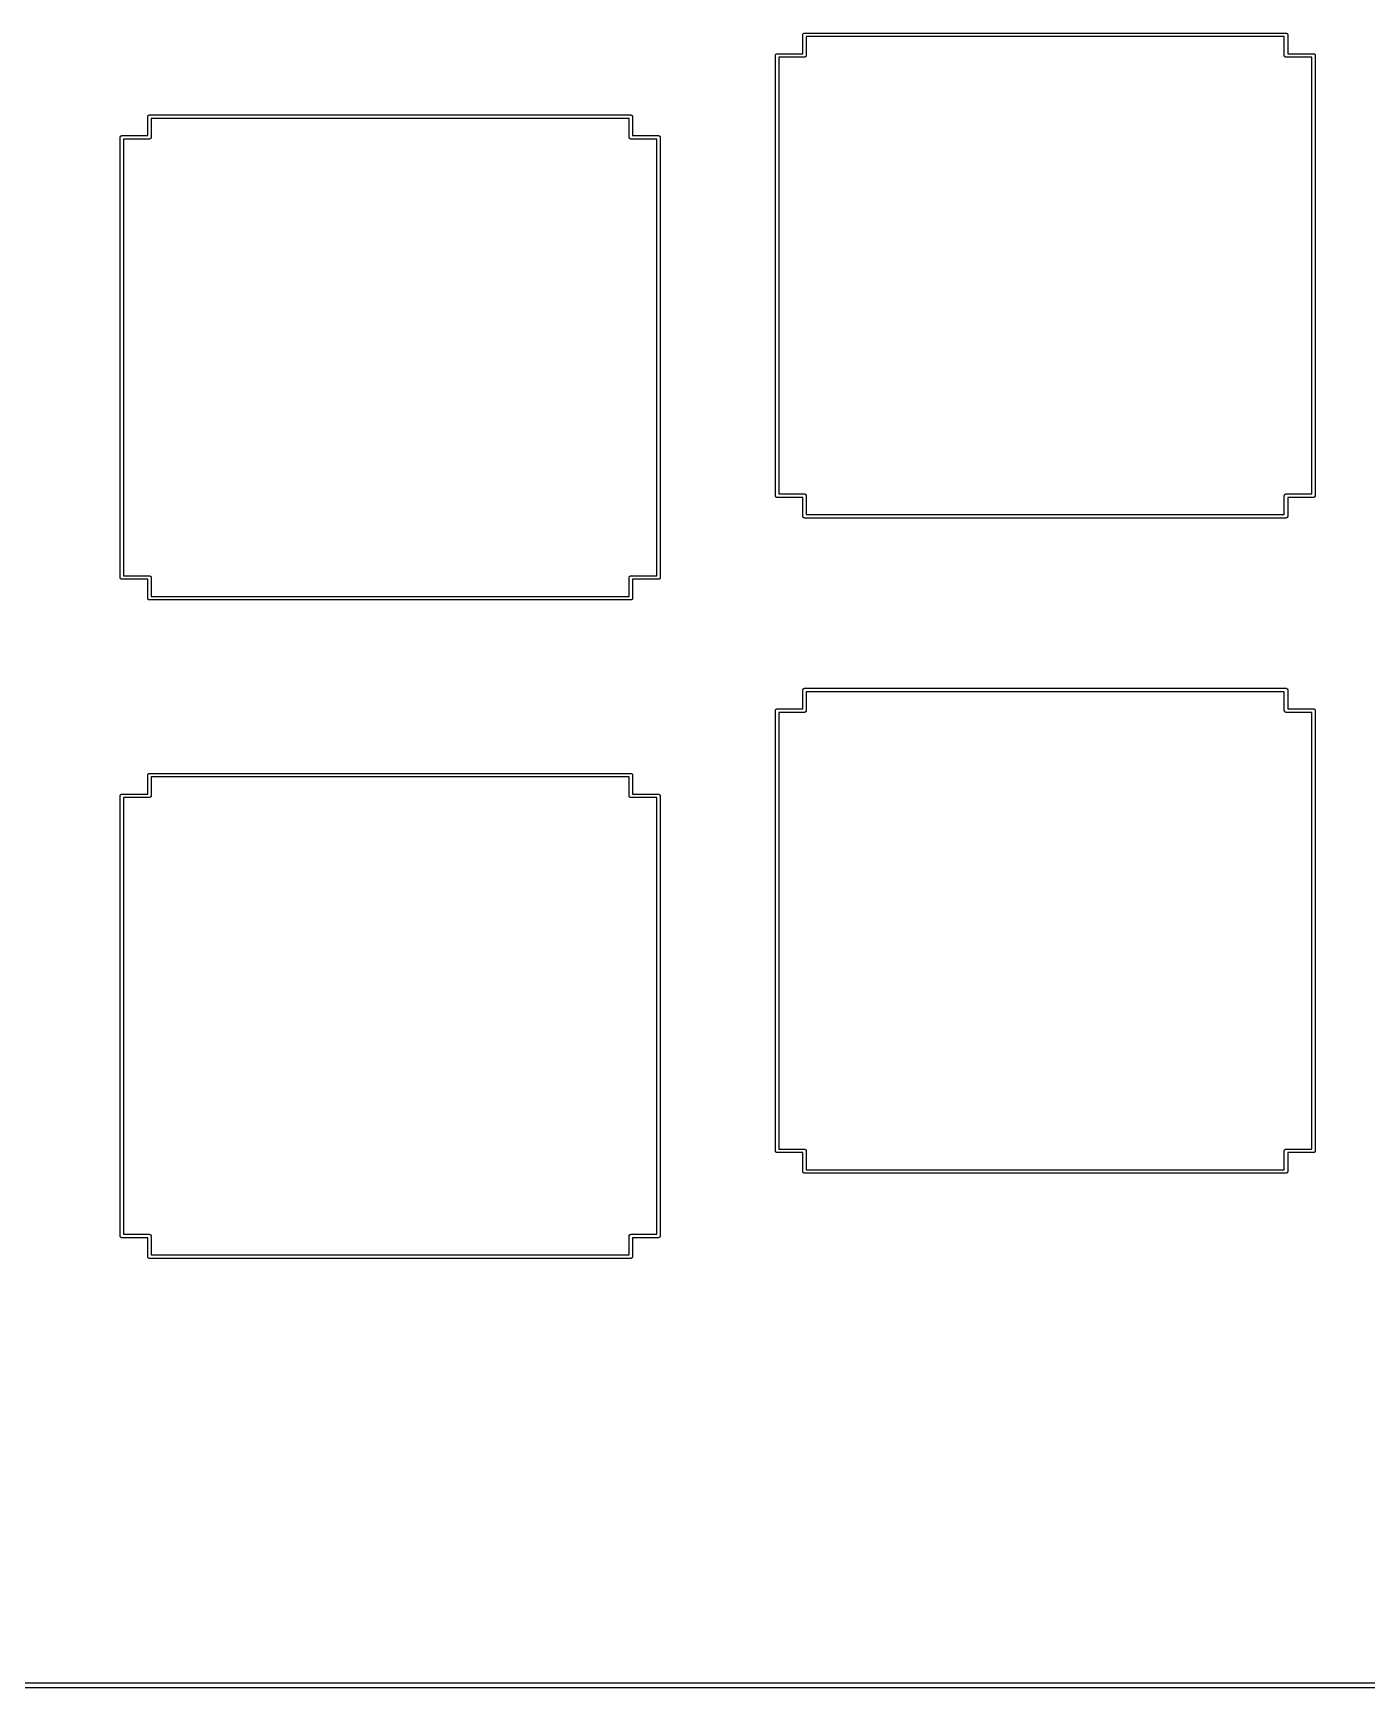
# Model space of a CAD drawing. Extents: x 69 to 219, y -146 to -41.
# Drawn here: x 112.15 to 150.94, y -135.97 to -87.85 of the extents above; entities that cross this region are included whole.
import ezdxf

# ---------------------------------------------------------------- set-up
doc = ezdxf.new("R2010")
doc.units = 0
doc.header["$MEASUREMENT"] = 0
doc.layers.add('BLACK', color=7, linetype='CONTINUOUS')

msp = doc.modelspace()

# ---------------------------------------------------------------- linework, layer by layer
at = {"layer": 'Black'}
for p, q in [((134.537, -87.9004), (134.538, -87.8961)), ((134.537, -88.4498), (134.537, -87.9004)), ((134.538, -87.8917), (134.539, -87.8876)), ((134.538, -87.8961), (134.538, -87.8917)), ((134.539, -87.8876), (134.54, -87.8833)), ((134.54, -87.8833), (134.542, -87.8795)), ((134.542, -87.8795), (134.544, -87.8754)), ((134.544, -87.8754), (134.546, -87.872)), ((134.546, -87.872), (134.549, -87.8682)), ((134.549, -87.8682), (134.552, -87.8654)), ((134.552, -87.8654), (134.555, -87.8621)), ((134.555, -87.8621), (134.559, -87.8599)), ((134.559, -87.8599), (134.562, -87.8571)), ((134.562, -87.8571), (134.566, -87.8556)), ((134.566, -87.8556), (134.57, -87.8534)), ((134.57, -87.8534), (134.574, -87.8526)), ((134.574, -87.8526), (134.578, -87.8511)), ((134.578, -87.8511), (134.583, -87.8511)), ((134.583, -87.8511), (134.587, -87.8504)), ((134.587, -87.8504), (148.586, -87.8504)), ((134.637, -87.9504), (134.637, -88.4998)), ((148.536, -87.9504), (134.637, -87.9504)), ((148.536, -88.4998), (148.536, -87.9504)), ((148.586, -87.8504), (148.591, -87.8511)), ((148.591, -87.8511), (148.595, -87.8511)), ((148.595, -87.8511), (148.599, -87.8526)), ((148.599, -87.8526), (148.603, -87.8534)), ((148.603, -87.8534), (148.607, -87.8556)), ((148.607, -87.8556), (148.611, -87.8571)), ((148.611, -87.8571), (148.615, -87.8599)), ((148.615, -87.8599), (148.618, -87.8621)), ((148.618, -87.8621), (148.621, -87.8654)), ((148.621, -87.8654), (148.625, -87.8682)), ((148.625, -87.8682), (148.627, -87.872)), ((148.627, -87.872), (148.63, -87.8754)), ((148.63, -87.8754), (148.631, -87.8795)), ((148.631, -87.8795), (148.633, -87.8833)), ((148.633, -87.8833), (148.634, -87.8876)), ((148.634, -87.8876), (148.636, -87.8917)), ((148.636, -87.8917), (148.636, -87.8961)), ((148.636, -87.8961), (148.636, -87.9004)), ((148.636, -87.9004), (148.636, -88.4498)), ((133.738, -88.4911), (133.74, -88.487)), ((133.738, -88.4955), (133.738, -88.4911)), ((133.738, -88.4998), (133.738, -88.4955)), ((133.738, -101.3), (133.738, -88.4998)), ((133.74, -88.487), (133.741, -88.4827)), ((133.741, -88.4827), (133.743, -88.4789)), ((133.743, -88.4789), (133.744, -88.4748)), ((133.744, -88.4748), (133.747, -88.4714)), ((133.747, -88.4714), (133.749, -88.4676)), ((133.749, -88.4676), (133.753, -88.4648)), ((133.753, -88.4648), (133.755, -88.4615)), ((133.755, -88.4615), (133.759, -88.4593)), ((133.759, -88.4593), (133.763, -88.4565)), ((133.763, -88.4565), (133.767, -88.455)), ((133.767, -88.455), (133.77, -88.4528)), ((133.77, -88.4528), (133.775, -88.452)), ((133.775, -88.452), (133.779, -88.4505)), ((133.779, -88.4505), (133.783, -88.4505)), ((133.783, -88.4505), (133.788, -88.4498)), ((133.788, -88.4498), (134.537, -88.4498)), ((134.627, -88.5281), (134.625, -88.5319)), ((134.63, -88.5248), (134.627, -88.5281)), ((134.632, -88.5207), (134.63, -88.5248)), ((134.634, -88.5169), (134.632, -88.5207)), ((134.635, -88.5126), (134.634, -88.5169)), ((134.636, -88.5085), (134.635, -88.5126)), ((134.637, -88.4998), (134.636, -88.5041)), ((134.636, -88.5041), (134.636, -88.5085)), ((148.537, -88.5041), (148.536, -88.4998)), ((148.537, -88.5085), (148.537, -88.5041)), ((148.539, -88.5126), (148.537, -88.5085)), ((148.539, -88.5169), (148.539, -88.5126)), ((148.541, -88.5207), (148.539, -88.5169)), ((148.543, -88.5248), (148.541, -88.5207)), ((148.546, -88.5281), (148.543, -88.5248)), ((148.548, -88.5319), (148.546, -88.5281)), ((148.636, -88.4498), (149.387, -88.4498)), ((149.387, -88.4498), (149.391, -88.4505)), ((149.391, -88.4505), (149.396, -88.4505)), ((149.396, -88.4505), (149.4, -88.452)), ((149.4, -88.452), (149.404, -88.4528)), ((149.404, -88.4528), (149.408, -88.455)), ((149.408, -88.455), (149.412, -88.4565)), ((149.412, -88.4565), (149.415, -88.4593)), ((149.415, -88.4593), (149.419, -88.4615)), ((149.419, -88.4615), (149.422, -88.4648)), ((149.422, -88.4648), (149.425, -88.4676)), ((149.425, -88.4676), (149.428, -88.4714)), ((149.428, -88.4714), (149.43, -88.4748)), ((149.43, -88.4748), (149.432, -88.4789)), ((149.432, -88.4789), (149.434, -88.4827)), ((149.434, -88.4827), (149.435, -88.487)), ((149.435, -88.487), (149.436, -88.4911)), ((149.436, -88.4911), (149.436, -88.4955)), ((149.436, -88.4955), (149.437, -88.4998)), ((149.437, -88.4998), (149.437, -101.3)), ((134.587, -88.5498), (133.838, -88.5498)), ((133.838, -88.5498), (133.838, -101.25)), ((134.591, -88.549), (134.587, -88.5498)), ((134.596, -88.549), (134.591, -88.549)), ((134.6, -88.5475), (134.596, -88.549)), ((134.604, -88.5468), (134.6, -88.5475)), ((134.608, -88.5446), (134.604, -88.5468)), ((134.612, -88.5431), (134.608, -88.5446)), ((134.615, -88.5403), (134.612, -88.5431)), ((134.619, -88.5381), (134.615, -88.5403)), ((134.622, -88.5347), (134.619, -88.5381)), ((134.625, -88.5319), (134.622, -88.5347)), ((148.551, -88.5347), (148.548, -88.5319)), ((148.554, -88.5381), (148.551, -88.5347)), ((148.558, -88.5403), (148.554, -88.5381)), ((148.561, -88.5431), (148.558, -88.5403)), ((148.565, -88.5446), (148.561, -88.5431)), ((148.569, -88.5468), (148.565, -88.5446)), ((148.573, -88.5475), (148.569, -88.5468)), ((148.578, -88.549), (148.573, -88.5475)), ((148.582, -88.549), (148.578, -88.549)), ((148.586, -88.5498), (148.582, -88.549)), ((149.337, -88.5498), (148.586, -88.5498)), ((149.337, -101.25), (149.337, -88.5498)), ((115.487, -90.2817), (115.488, -90.2774)), ((115.487, -90.831), (115.487, -90.2817)), ((115.488, -90.273), (115.489, -90.2689)), ((115.488, -90.2774), (115.488, -90.273)), ((115.489, -90.2689), (115.49, -90.2646)), ((115.49, -90.2646), (115.492, -90.2608)), ((115.492, -90.2608), (115.494, -90.2567)), ((115.494, -90.2567), (115.496, -90.2533)), ((115.496, -90.2533), (115.499, -90.2495)), ((115.499, -90.2495), (115.502, -90.2467)), ((115.502, -90.2467), (115.505, -90.2434)), ((115.505, -90.2434), (115.509, -90.2412)), ((115.509, -90.2412), (115.512, -90.2384)), ((115.512, -90.2384), (115.516, -90.2369)), ((115.516, -90.2369), (115.52, -90.2347)), ((115.52, -90.2347), (115.524, -90.2339)), ((115.524, -90.2339), (115.528, -90.2324)), ((115.528, -90.2324), (115.533, -90.2324)), ((115.533, -90.2324), (115.537, -90.2317)), ((115.537, -90.2317), (129.536, -90.2317)), ((115.587, -90.3317), (115.587, -90.881)), ((129.486, -90.3317), (115.587, -90.3317)), ((129.486, -90.881), (129.486, -90.3317)), ((129.536, -90.2317), (129.541, -90.2324)), ((129.541, -90.2324), (129.545, -90.2324)), ((129.545, -90.2324), (129.549, -90.2339)), ((129.549, -90.2339), (129.553, -90.2347)), ((129.553, -90.2347), (129.557, -90.2369)), ((129.557, -90.2369), (129.561, -90.2384)), ((129.561, -90.2384), (129.565, -90.2412)), ((129.565, -90.2412), (129.568, -90.2434)), ((129.568, -90.2434), (129.571, -90.2467)), ((129.571, -90.2467), (129.575, -90.2495)), ((129.575, -90.2495), (129.577, -90.2533)), ((129.577, -90.2533), (129.58, -90.2567)), ((129.58, -90.2567), (129.581, -90.2608)), ((129.581, -90.2608), (129.583, -90.2646)), ((129.583, -90.2646), (129.584, -90.2689)), ((129.584, -90.2689), (129.586, -90.273)), ((129.586, -90.273), (129.586, -90.2774)), ((129.586, -90.2774), (129.586, -90.2817)), ((129.586, -90.2817), (129.586, -90.831)), ((114.688, -90.8723), (114.69, -90.8682)), ((114.688, -90.8767), (114.688, -90.8723)), ((114.688, -90.881), (114.688, -90.8767)), ((114.688, -103.682), (114.688, -90.881)), ((114.69, -90.8682), (114.691, -90.8639)), ((114.691, -90.8639), (114.693, -90.8601)), ((114.693, -90.8601), (114.694, -90.856)), ((114.694, -90.856), (114.697, -90.8526)), ((114.697, -90.8526), (114.699, -90.8488)), ((114.699, -90.8488), (114.703, -90.846)), ((114.703, -90.846), (114.705, -90.8427)), ((114.705, -90.8427), (114.709, -90.8405)), ((114.709, -90.8405), (114.713, -90.8377)), ((114.713, -90.8377), (114.717, -90.8362)), ((114.717, -90.8362), (114.72, -90.834)), ((114.72, -90.834), (114.725, -90.8332)), ((114.725, -90.8332), (114.729, -90.8317)), ((114.729, -90.8317), (114.733, -90.8317)), ((114.733, -90.8317), (114.738, -90.831)), ((114.738, -90.831), (115.487, -90.831)), ((115.537, -90.931), (114.788, -90.931)), ((114.788, -90.931), (114.788, -103.632)), ((115.541, -90.9302), (115.537, -90.931)), ((115.546, -90.9302), (115.541, -90.9302)), ((115.55, -90.9287), (115.546, -90.9302)), ((115.554, -90.928), (115.55, -90.9287)), ((115.558, -90.9258), (115.554, -90.928)), ((115.562, -90.9243), (115.558, -90.9258)), ((115.565, -90.9215), (115.562, -90.9243)), ((115.569, -90.9193), (115.565, -90.9215)), ((115.572, -90.9159), (115.569, -90.9193)), ((115.575, -90.9131), (115.572, -90.9159)), ((115.577, -90.9093), (115.575, -90.9131)), ((115.58, -90.906), (115.577, -90.9093)), ((115.582, -90.9019), (115.58, -90.906)), ((115.584, -90.8981), (115.582, -90.9019)), ((115.585, -90.8938), (115.584, -90.8981)), ((115.586, -90.8897), (115.585, -90.8938)), ((115.587, -90.881), (115.586, -90.8853)), ((115.586, -90.8853), (115.586, -90.8897)), ((129.487, -90.8853), (129.486, -90.881)), ((129.487, -90.8897), (129.487, -90.8853)), ((129.489, -90.8938), (129.487, -90.8897)), ((129.489, -90.8981), (129.489, -90.8938)), ((129.491, -90.9019), (129.489, -90.8981)), ((129.493, -90.906), (129.491, -90.9019)), ((129.496, -90.9093), (129.493, -90.906)), ((129.498, -90.9131), (129.496, -90.9093)), ((129.501, -90.9159), (129.498, -90.9131)), ((129.504, -90.9193), (129.501, -90.9159)), ((129.508, -90.9215), (129.504, -90.9193)), ((129.511, -90.9243), (129.508, -90.9215)), ((129.515, -90.9258), (129.511, -90.9243)), ((129.519, -90.928), (129.515, -90.9258)), ((129.523, -90.9287), (129.519, -90.928)), ((129.528, -90.9302), (129.523, -90.9287)), ((129.532, -90.9302), (129.528, -90.9302)), ((129.536, -90.931), (129.532, -90.9302)), ((130.287, -90.931), (129.536, -90.931)), ((129.586, -90.831), (130.337, -90.831)), ((130.287, -103.632), (130.287, -90.931)), ((130.337, -90.831), (130.341, -90.8317)), ((130.341, -90.8317), (130.346, -90.8317)), ((130.346, -90.8317), (130.35, -90.8332)), ((130.35, -90.8332), (130.354, -90.834)), ((130.354, -90.834), (130.358, -90.8362)), ((130.358, -90.8362), (130.362, -90.8377)), ((130.362, -90.8377), (130.365, -90.8405)), ((130.365, -90.8405), (130.369, -90.8427)), ((130.369, -90.8427), (130.372, -90.846)), ((130.372, -90.846), (130.375, -90.8488)), ((130.375, -90.8488), (130.378, -90.8526)), ((130.378, -90.8526), (130.38, -90.856)), ((130.38, -90.856), (130.382, -90.8601)), ((130.382, -90.8601), (130.384, -90.8639)), ((130.384, -90.8639), (130.385, -90.8682)), ((130.385, -90.8682), (130.386, -90.8723)), ((130.386, -90.8723), (130.386, -90.8767)), ((130.386, -90.8767), (130.387, -90.881)), ((130.387, -90.881), (130.387, -103.682)), ((133.738, -101.305), (133.738, -101.3)), ((133.738, -101.309), (133.738, -101.305)), ((133.74, -101.313), (133.738, -101.309)), ((133.741, -101.317), (133.74, -101.313)), ((133.743, -101.321), (133.741, -101.317)), ((133.744, -101.325), (133.743, -101.321)), ((133.747, -101.329), (133.744, -101.325)), ((133.749, -101.332), (133.747, -101.329)), ((133.753, -101.335), (133.749, -101.332)), ((133.755, -101.339), (133.753, -101.335)), ((133.759, -101.341), (133.755, -101.339)), ((133.763, -101.344), (133.759, -101.341)), ((133.767, -101.345), (133.763, -101.344)), ((133.77, -101.347), (133.767, -101.345)), ((133.775, -101.348), (133.77, -101.347)), ((133.779, -101.35), (133.775, -101.348)), ((133.783, -101.35), (133.779, -101.35)), ((133.788, -101.35), (133.783, -101.35)), ((134.537, -101.35), (133.788, -101.35)), ((133.838, -101.25), (134.587, -101.25)), ((134.537, -101.9), (134.537, -101.35)), ((134.587, -101.25), (134.591, -101.251)), ((134.591, -101.251), (134.596, -101.251)), ((134.596, -101.251), (134.6, -101.253)), ((134.6, -101.253), (134.604, -101.253)), ((134.604, -101.253), (134.608, -101.255)), ((134.608, -101.255), (134.612, -101.257)), ((134.612, -101.257), (134.615, -101.26)), ((134.615, -101.26), (134.619, -101.262)), ((134.619, -101.262), (134.622, -101.265)), ((134.622, -101.265), (134.625, -101.268)), ((134.625, -101.268), (134.627, -101.272)), ((134.627, -101.272), (134.63, -101.275)), ((134.63, -101.275), (134.632, -101.279)), ((134.632, -101.279), (134.634, -101.283)), ((134.634, -101.283), (134.635, -101.287)), ((134.635, -101.287), (134.636, -101.292)), ((134.636, -101.292), (134.636, -101.296)), ((134.636, -101.296), (134.637, -101.3)), ((134.637, -101.3), (134.637, -101.85)), ((148.536, -101.3), (148.537, -101.296)), ((148.536, -101.85), (148.536, -101.3)), ((148.537, -101.292), (148.539, -101.287)), ((148.537, -101.296), (148.537, -101.292)), ((148.539, -101.283), (148.541, -101.279)), ((148.539, -101.287), (148.539, -101.283)), ((148.541, -101.279), (148.543, -101.275)), ((148.543, -101.275), (148.546, -101.272)), ((148.546, -101.272), (148.548, -101.268)), ((148.548, -101.268), (148.551, -101.265)), ((148.551, -101.265), (148.554, -101.262)), ((148.554, -101.262), (148.558, -101.26)), ((148.558, -101.26), (148.561, -101.257)), ((148.561, -101.257), (148.565, -101.255)), ((148.565, -101.255), (148.569, -101.253)), ((148.569, -101.253), (148.573, -101.253)), ((148.573, -101.253), (148.578, -101.251)), ((148.578, -101.251), (148.582, -101.251)), ((148.582, -101.251), (148.586, -101.25)), ((148.586, -101.25), (149.337, -101.25)), ((149.387, -101.35), (148.636, -101.35)), ((148.636, -101.35), (148.636, -101.9)), ((149.391, -101.35), (149.387, -101.35)), ((149.396, -101.35), (149.391, -101.35)), ((149.4, -101.348), (149.396, -101.35)), ((149.404, -101.347), (149.4, -101.348)), ((149.408, -101.345), (149.404, -101.347)), ((149.412, -101.344), (149.408, -101.345)), ((149.415, -101.341), (149.412, -101.344)), ((149.419, -101.339), (149.415, -101.341)), ((149.422, -101.335), (149.419, -101.339)), ((149.425, -101.332), (149.422, -101.335)), ((149.428, -101.329), (149.425, -101.332)), ((149.43, -101.325), (149.428, -101.329)), ((149.432, -101.321), (149.43, -101.325)), ((149.434, -101.317), (149.432, -101.321)), ((149.435, -101.313), (149.434, -101.317)), ((149.436, -101.309), (149.435, -101.313)), ((149.437, -101.3), (149.436, -101.305)), ((149.436, -101.305), (149.436, -101.309)), ((134.538, -101.904), (134.537, -101.9)), ((134.538, -101.909), (134.538, -101.904)), ((134.539, -101.913), (134.538, -101.909)), ((134.54, -101.917), (134.539, -101.913)), ((134.542, -101.921), (134.54, -101.917)), ((134.544, -101.925), (134.542, -101.921)), ((134.546, -101.928), (134.544, -101.925)), ((134.549, -101.932), (134.546, -101.928)), ((134.552, -101.935), (134.549, -101.932)), ((134.555, -101.938), (134.552, -101.935)), ((134.559, -101.941), (134.555, -101.938)), ((134.562, -101.943), (134.559, -101.941)), ((134.566, -101.945), (134.562, -101.943)), ((134.57, -101.947), (134.566, -101.945)), ((134.574, -101.948), (134.57, -101.947)), ((134.578, -101.949), (134.574, -101.948)), ((134.583, -101.949), (134.578, -101.949)), ((134.587, -101.95), (134.583, -101.949)), ((148.586, -101.95), (134.587, -101.95)), ((134.637, -101.85), (148.536, -101.85)), ((148.591, -101.949), (148.586, -101.95)), ((148.595, -101.949), (148.591, -101.949)), ((148.599, -101.948), (148.595, -101.949)), ((148.603, -101.947), (148.599, -101.948)), ((148.607, -101.945), (148.603, -101.947)), ((148.611, -101.943), (148.607, -101.945)), ((148.615, -101.941), (148.611, -101.943)), ((148.618, -101.938), (148.615, -101.941)), ((148.621, -101.935), (148.618, -101.938)), ((148.625, -101.932), (148.621, -101.935)), ((148.627, -101.928), (148.625, -101.932)), ((148.63, -101.925), (148.627, -101.928)), ((148.631, -101.921), (148.63, -101.925)), ((148.633, -101.917), (148.631, -101.921)), ((148.634, -101.913), (148.633, -101.917)), ((148.636, -101.909), (148.634, -101.913)), ((148.636, -101.9), (148.636, -101.904)), ((148.636, -101.904), (148.636, -101.909)), ((114.688, -103.686), (114.688, -103.682)), ((114.688, -103.69), (114.688, -103.686)), ((114.69, -103.694), (114.688, -103.69)), ((114.691, -103.699), (114.69, -103.694)), ((114.693, -103.702), (114.691, -103.699)), ((114.694, -103.707), (114.693, -103.702)), ((114.697, -103.71), (114.694, -103.707)), ((114.699, -103.714), (114.697, -103.71)), ((114.703, -103.717), (114.699, -103.714)), ((114.705, -103.72), (114.703, -103.717)), ((114.709, -103.722), (114.705, -103.72)), ((114.713, -103.725), (114.709, -103.722)), ((114.717, -103.726), (114.713, -103.725)), ((114.72, -103.729), (114.717, -103.726)), ((114.725, -103.729), (114.72, -103.729)), ((114.729, -103.731), (114.725, -103.729)), ((114.733, -103.731), (114.729, -103.731)), ((114.738, -103.732), (114.733, -103.731)), ((115.487, -103.732), (114.738, -103.732)), ((114.788, -103.632), (115.537, -103.632)), ((115.487, -104.281), (115.487, -103.732)), ((115.537, -103.632), (115.541, -103.632)), ((115.541, -103.632), (115.546, -103.632)), ((115.546, -103.632), (115.55, -103.634)), ((115.55, -103.634), (115.554, -103.635)), ((115.554, -103.635), (115.558, -103.637)), ((115.558, -103.637), (115.562, -103.638)), ((115.562, -103.638), (115.565, -103.641)), ((115.565, -103.641), (115.569, -103.643)), ((115.569, -103.643), (115.572, -103.647)), ((115.572, -103.647), (115.575, -103.649)), ((115.575, -103.649), (115.577, -103.653)), ((115.577, -103.653), (115.58, -103.657)), ((115.58, -103.657), (115.582, -103.661)), ((115.582, -103.661), (115.584, -103.664)), ((115.584, -103.664), (115.585, -103.669)), ((115.585, -103.669), (115.586, -103.673)), ((115.586, -103.673), (115.586, -103.677)), ((115.586, -103.677), (115.587, -103.682)), ((115.587, -103.682), (115.587, -104.231)), ((129.486, -103.682), (129.487, -103.677)), ((129.486, -104.231), (129.486, -103.682)), ((129.487, -103.673), (129.489, -103.669)), ((129.487, -103.677), (129.487, -103.673)), ((129.489, -103.664), (129.491, -103.661)), ((129.489, -103.669), (129.489, -103.664)), ((129.491, -103.661), (129.493, -103.657)), ((129.493, -103.657), (129.496, -103.653)), ((129.496, -103.653), (129.498, -103.649)), ((129.498, -103.649), (129.501, -103.647)), ((129.501, -103.647), (129.504, -103.643)), ((129.504, -103.643), (129.508, -103.641)), ((129.508, -103.641), (129.511, -103.638)), ((129.511, -103.638), (129.515, -103.637)), ((129.515, -103.637), (129.519, -103.635)), ((129.519, -103.635), (129.523, -103.634)), ((129.523, -103.634), (129.528, -103.632)), ((129.528, -103.632), (129.532, -103.632)), ((129.532, -103.632), (129.536, -103.632)), ((129.536, -103.632), (130.287, -103.632)), ((130.337, -103.732), (129.586, -103.732)), ((129.586, -103.732), (129.586, -104.281)), ((130.341, -103.731), (130.337, -103.732)), ((130.346, -103.731), (130.341, -103.731)), ((130.35, -103.729), (130.346, -103.731)), ((130.354, -103.729), (130.35, -103.729)), ((130.358, -103.726), (130.354, -103.729)), ((130.362, -103.725), (130.358, -103.726)), ((130.365, -103.722), (130.362, -103.725)), ((130.369, -103.72), (130.365, -103.722)), ((130.372, -103.717), (130.369, -103.72)), ((130.375, -103.714), (130.372, -103.717)), ((130.378, -103.71), (130.375, -103.714)), ((130.38, -103.707), (130.378, -103.71)), ((130.382, -103.702), (130.38, -103.707)), ((130.384, -103.699), (130.382, -103.702)), ((130.385, -103.694), (130.384, -103.699)), ((130.386, -103.69), (130.385, -103.694)), ((130.387, -103.682), (130.386, -103.686)), ((130.386, -103.686), (130.386, -103.69)), ((115.488, -104.285), (115.487, -104.281)), ((115.488, -104.29), (115.488, -104.285)), ((115.489, -104.294), (115.488, -104.29)), ((115.49, -104.298), (115.489, -104.294)), ((115.492, -104.302), (115.49, -104.298)), ((115.494, -104.306), (115.492, -104.302)), ((115.496, -104.31), (115.494, -104.306)), ((115.499, -104.313), (115.496, -104.31)), ((115.502, -104.316), (115.499, -104.313)), ((115.505, -104.319), (115.502, -104.316)), ((115.509, -104.322), (115.505, -104.319)), ((115.512, -104.324), (115.509, -104.322)), ((115.516, -104.326), (115.512, -104.324)), ((115.52, -104.328), (115.516, -104.326)), ((115.524, -104.329), (115.52, -104.328)), ((115.528, -104.33), (115.524, -104.329)), ((115.533, -104.33), (115.528, -104.33)), ((115.537, -104.331), (115.533, -104.33)), ((129.536, -104.331), (115.537, -104.331)), ((115.587, -104.231), (129.486, -104.231)), ((129.541, -104.33), (129.536, -104.331)), ((129.545, -104.33), (129.541, -104.33)), ((129.549, -104.329), (129.545, -104.33)), ((129.553, -104.328), (129.549, -104.329)), ((129.557, -104.326), (129.553, -104.328)), ((129.561, -104.324), (129.557, -104.326)), ((129.565, -104.322), (129.561, -104.324)), ((129.568, -104.319), (129.565, -104.322)), ((129.571, -104.316), (129.568, -104.319)), ((129.575, -104.313), (129.571, -104.316)), ((129.577, -104.31), (129.575, -104.313)), ((129.58, -104.306), (129.577, -104.31)), ((129.581, -104.302), (129.58, -104.306)), ((129.583, -104.298), (129.581, -104.302)), ((129.584, -104.294), (129.583, -104.298)), ((129.586, -104.29), (129.584, -104.294)), ((129.586, -104.281), (129.586, -104.285)), ((129.586, -104.285), (129.586, -104.29)), ((134.537, -106.95), (134.538, -106.946)), ((134.537, -107.5), (134.537, -106.95)), ((134.538, -106.942), (134.539, -106.938)), ((134.538, -106.946), (134.538, -106.942)), ((134.539, -106.938), (134.54, -106.933)), ((134.54, -106.933), (134.542, -106.93)), ((134.542, -106.93), (134.544, -106.925)), ((134.544, -106.925), (134.546, -106.922)), ((134.546, -106.922), (134.549, -106.918)), ((134.549, -106.918), (134.552, -106.916)), ((134.552, -106.916), (134.555, -106.912)), ((134.555, -106.912), (134.559, -106.91)), ((134.559, -106.91), (134.562, -106.907)), ((134.562, -106.907), (134.566, -106.906)), ((134.566, -106.906), (134.57, -106.903)), ((134.57, -106.903), (134.574, -106.903)), ((134.574, -106.903), (134.578, -106.901)), ((134.578, -106.901), (134.583, -106.901)), ((134.583, -106.901), (134.587, -106.9)), ((134.587, -106.9), (148.586, -106.9)), ((134.637, -107), (134.637, -107.55)), ((148.536, -107), (134.637, -107)), ((148.536, -107.55), (148.536, -107)), ((148.586, -106.9), (148.591, -106.901)), ((148.591, -106.901), (148.595, -106.901)), ((148.595, -106.901), (148.599, -106.903)), ((148.599, -106.903), (148.603, -106.903)), ((148.603, -106.903), (148.607, -106.906)), ((148.607, -106.906), (148.611, -106.907)), ((148.611, -106.907), (148.615, -106.91)), ((148.615, -106.91), (148.618, -106.912)), ((148.618, -106.912), (148.621, -106.916)), ((148.621, -106.916), (148.625, -106.918)), ((148.625, -106.918), (148.627, -106.922)), ((148.627, -106.922), (148.63, -106.925)), ((148.63, -106.925), (148.631, -106.93)), ((148.631, -106.93), (148.633, -106.933)), ((148.633, -106.933), (148.634, -106.938)), ((148.634, -106.938), (148.636, -106.942)), ((148.636, -106.942), (148.636, -106.946)), ((148.636, -106.946), (148.636, -106.95)), ((148.636, -106.95), (148.636, -107.5)), ((133.738, -107.541), (133.74, -107.537)), ((133.738, -107.546), (133.738, -107.541)), ((133.738, -107.55), (133.738, -107.546)), ((133.738, -120.35), (133.738, -107.55)), ((133.74, -107.537), (133.741, -107.533)), ((133.741, -107.533), (133.743, -107.529)), ((133.743, -107.529), (133.744, -107.525)), ((133.744, -107.525), (133.747, -107.522)), ((133.747, -107.522), (133.749, -107.518)), ((133.749, -107.518), (133.753, -107.515)), ((133.753, -107.515), (133.755, -107.512)), ((133.755, -107.512), (133.759, -107.509)), ((133.759, -107.509), (133.763, -107.507)), ((133.763, -107.507), (133.767, -107.505)), ((133.767, -107.505), (133.77, -107.503)), ((133.77, -107.503), (133.775, -107.502)), ((133.775, -107.502), (133.779, -107.501)), ((133.779, -107.501), (133.783, -107.501)), ((133.783, -107.501), (133.788, -107.5)), ((133.788, -107.5), (134.537, -107.5)), ((134.587, -107.6), (133.838, -107.6)), ((133.838, -107.6), (133.838, -120.3)), ((134.591, -107.599), (134.587, -107.6)), ((134.596, -107.599), (134.591, -107.599)), ((134.6, -107.598), (134.596, -107.599)), ((134.604, -107.597), (134.6, -107.598)), ((134.608, -107.595), (134.604, -107.597)), ((134.612, -107.593), (134.608, -107.595)), ((134.615, -107.59), (134.612, -107.593)), ((134.619, -107.588), (134.615, -107.59)), ((134.622, -107.585), (134.619, -107.588)), ((134.625, -107.582), (134.622, -107.585)), ((134.627, -107.578), (134.625, -107.582)), ((134.63, -107.575), (134.627, -107.578)), ((134.632, -107.571), (134.63, -107.575)), ((134.634, -107.567), (134.632, -107.571)), ((134.635, -107.563), (134.634, -107.567)), ((134.636, -107.559), (134.635, -107.563)), ((134.637, -107.55), (134.636, -107.554)), ((134.636, -107.554), (134.636, -107.559)), ((148.537, -107.554), (148.536, -107.55)), ((148.537, -107.559), (148.537, -107.554)), ((148.539, -107.563), (148.537, -107.559)), ((148.539, -107.567), (148.539, -107.563)), ((148.541, -107.571), (148.539, -107.567)), ((148.543, -107.575), (148.541, -107.571)), ((148.546, -107.578), (148.543, -107.575)), ((148.548, -107.582), (148.546, -107.578)), ((148.551, -107.585), (148.548, -107.582)), ((148.554, -107.588), (148.551, -107.585)), ((148.558, -107.59), (148.554, -107.588)), ((148.561, -107.593), (148.558, -107.59)), ((148.565, -107.595), (148.561, -107.593)), ((148.569, -107.597), (148.565, -107.595)), ((148.573, -107.598), (148.569, -107.597)), ((148.578, -107.599), (148.573, -107.598)), ((148.582, -107.599), (148.578, -107.599)), ((148.586, -107.6), (148.582, -107.599)), ((149.337, -107.6), (148.586, -107.6)), ((148.636, -107.5), (149.387, -107.5)), ((149.337, -120.3), (149.337, -107.6)), ((149.387, -107.5), (149.391, -107.501)), ((149.391, -107.501), (149.396, -107.501)), ((149.396, -107.501), (149.4, -107.502)), ((149.4, -107.502), (149.404, -107.503)), ((149.404, -107.503), (149.408, -107.505)), ((149.408, -107.505), (149.412, -107.507)), ((149.412, -107.507), (149.415, -107.509)), ((149.415, -107.509), (149.419, -107.512)), ((149.419, -107.512), (149.422, -107.515)), ((149.422, -107.515), (149.425, -107.518)), ((149.425, -107.518), (149.428, -107.522)), ((149.428, -107.522), (149.43, -107.525)), ((149.43, -107.525), (149.432, -107.529)), ((149.432, -107.529), (149.434, -107.533)), ((149.434, -107.533), (149.435, -107.537)), ((149.435, -107.537), (149.436, -107.541)), ((149.436, -107.541), (149.436, -107.546)), ((149.436, -107.546), (149.437, -107.55)), ((149.437, -107.55), (149.437, -120.35)), ((115.487, -109.427), (115.488, -109.422)), ((115.487, -109.978), (115.487, -109.427)), ((115.488, -109.418), (115.489, -109.414)), ((115.488, -109.422), (115.488, -109.418)), ((115.489, -109.414), (115.49, -109.41)), ((115.49, -109.41), (115.492, -109.406)), ((115.492, -109.406), (115.494, -109.402)), ((115.494, -109.402), (115.496, -109.398)), ((115.496, -109.398), (115.499, -109.395)), ((115.499, -109.395), (115.502, -109.392)), ((115.502, -109.392), (115.505, -109.388)), ((115.505, -109.388), (115.509, -109.386)), ((115.509, -109.386), (115.512, -109.383)), ((115.512, -109.383), (115.516, -109.382)), ((115.516, -109.382), (115.52, -109.38)), ((115.52, -109.38), (115.524, -109.379)), ((115.524, -109.379), (115.528, -109.378)), ((115.528, -109.378), (115.533, -109.378)), ((115.533, -109.378), (115.537, -109.377)), ((115.537, -109.377), (129.536, -109.377)), ((115.587, -109.477), (115.587, -110.028)), ((129.486, -109.477), (115.587, -109.477)), ((129.486, -110.028), (129.486, -109.477)), ((129.536, -109.377), (129.541, -109.378)), ((129.541, -109.378), (129.545, -109.378)), ((129.545, -109.378), (129.549, -109.379)), ((129.549, -109.379), (129.553, -109.38)), ((129.553, -109.38), (129.557, -109.382)), ((129.557, -109.382), (129.561, -109.383)), ((129.561, -109.383), (129.565, -109.386)), ((129.565, -109.386), (129.568, -109.388)), ((129.568, -109.388), (129.571, -109.392)), ((129.571, -109.392), (129.575, -109.395)), ((129.575, -109.395), (129.577, -109.398)), ((129.577, -109.398), (129.58, -109.402)), ((129.58, -109.402), (129.581, -109.406)), ((129.581, -109.406), (129.583, -109.41)), ((129.583, -109.41), (129.584, -109.414)), ((129.584, -109.414), (129.586, -109.418)), ((129.586, -109.418), (129.586, -109.422)), ((129.586, -109.422), (129.586, -109.427)), ((129.586, -109.427), (129.586, -109.978)), ((114.688, -110.019), (114.69, -110.015)), ((114.688, -110.023), (114.688, -110.019)), ((114.688, -110.028), (114.688, -110.023)), ((114.688, -122.827), (114.688, -110.028)), ((114.69, -110.015), (114.691, -110.01)), ((114.691, -110.01), (114.693, -110.007)), ((114.693, -110.007), (114.694, -110.003)), ((114.694, -110.003), (114.697, -109.999)), ((114.697, -109.999), (114.699, -109.995)), ((114.699, -109.995), (114.703, -109.993)), ((114.703, -109.993), (114.705, -109.989)), ((114.705, -109.989), (114.709, -109.987)), ((114.709, -109.987), (114.713, -109.984)), ((114.713, -109.984), (114.717, -109.983)), ((114.717, -109.983), (114.72, -109.981)), ((114.72, -109.981), (114.725, -109.98)), ((114.725, -109.98), (114.729, -109.978)), ((114.729, -109.978), (114.733, -109.978)), ((114.733, -109.978), (114.738, -109.978)), ((114.738, -109.978), (115.487, -109.978)), ((115.537, -110.078), (114.788, -110.078)), ((114.788, -110.078), (114.788, -122.777)), ((115.541, -110.077), (115.537, -110.078)), ((115.546, -110.077), (115.541, -110.077)), ((115.55, -110.075), (115.546, -110.077)), ((115.554, -110.075), (115.55, -110.075)), ((115.558, -110.072), (115.554, -110.075)), ((115.562, -110.071), (115.558, -110.072)), ((115.565, -110.068), (115.562, -110.071)), ((115.569, -110.066), (115.565, -110.068)), ((115.572, -110.063), (115.569, -110.066)), ((115.575, -110.06), (115.572, -110.063)), ((115.577, -110.056), (115.575, -110.06)), ((115.58, -110.053), (115.577, -110.056)), ((115.582, -110.048), (115.58, -110.053)), ((115.584, -110.045), (115.582, -110.048)), ((115.585, -110.04), (115.584, -110.045)), ((115.586, -110.036), (115.585, -110.04)), ((115.587, -110.028), (115.586, -110.032)), ((115.586, -110.032), (115.586, -110.036)), ((129.487, -110.032), (129.486, -110.028)), ((129.487, -110.036), (129.487, -110.032)), ((129.489, -110.04), (129.487, -110.036)), ((129.489, -110.045), (129.489, -110.04)), ((129.491, -110.048), (129.489, -110.045)), ((129.493, -110.053), (129.491, -110.048)), ((129.496, -110.056), (129.493, -110.053)), ((129.498, -110.06), (129.496, -110.056)), ((129.501, -110.063), (129.498, -110.06)), ((129.504, -110.066), (129.501, -110.063)), ((129.508, -110.068), (129.504, -110.066)), ((129.511, -110.071), (129.508, -110.068)), ((129.515, -110.072), (129.511, -110.071)), ((129.519, -110.075), (129.515, -110.072)), ((129.523, -110.075), (129.519, -110.075)), ((129.528, -110.077), (129.523, -110.075)), ((129.532, -110.077), (129.528, -110.077)), ((129.536, -110.078), (129.532, -110.077)), ((130.287, -110.078), (129.536, -110.078)), ((129.586, -109.978), (130.337, -109.978)), ((130.287, -122.777), (130.287, -110.078)), ((130.337, -109.978), (130.341, -109.978)), ((130.341, -109.978), (130.346, -109.978)), ((130.346, -109.978), (130.35, -109.98)), ((130.35, -109.98), (130.354, -109.981)), ((130.354, -109.981), (130.358, -109.983)), ((130.358, -109.983), (130.362, -109.984)), ((130.362, -109.984), (130.365, -109.987)), ((130.365, -109.987), (130.369, -109.989)), ((130.369, -109.989), (130.372, -109.993)), ((130.372, -109.993), (130.375, -109.995)), ((130.375, -109.995), (130.378, -109.999)), ((130.378, -109.999), (130.38, -110.003)), ((130.38, -110.003), (130.382, -110.007)), ((130.382, -110.007), (130.384, -110.01)), ((130.384, -110.01), (130.385, -110.015)), ((130.385, -110.015), (130.386, -110.019)), ((130.386, -110.019), (130.386, -110.023)), ((130.386, -110.023), (130.387, -110.028)), ((130.387, -110.028), (130.387, -122.827)), ((133.738, -120.355), (133.738, -120.35)), ((133.738, -120.359), (133.738, -120.355)), ((133.74, -120.363), (133.738, -120.359)), ((133.741, -120.368), (133.74, -120.363)), ((133.743, -120.371), (133.741, -120.368)), ((133.744, -120.375), (133.743, -120.371)), ((133.747, -120.379), (133.744, -120.375)), ((133.749, -120.383), (133.747, -120.379)), ((133.753, -120.385), (133.749, -120.383)), ((133.755, -120.389), (133.753, -120.385)), ((133.759, -120.391), (133.755, -120.389)), ((133.763, -120.394), (133.759, -120.391)), ((133.767, -120.395), (133.763, -120.394)), ((133.77, -120.397), (133.767, -120.395)), ((133.775, -120.398), (133.77, -120.397)), ((133.779, -120.4), (133.775, -120.398)), ((133.783, -120.4), (133.779, -120.4)), ((133.788, -120.4), (133.783, -120.4)), ((134.537, -120.4), (133.788, -120.4)), ((133.838, -120.3), (134.587, -120.3)), ((134.537, -120.95), (134.537, -120.4)), ((134.587, -120.3), (134.591, -120.301)), ((134.591, -120.301), (134.596, -120.301)), ((134.596, -120.301), (134.6, -120.303)), ((134.6, -120.303), (134.604, -120.303)), ((134.604, -120.303), (134.608, -120.306)), ((134.608, -120.306), (134.612, -120.307)), ((134.612, -120.307), (134.615, -120.31)), ((134.615, -120.31), (134.619, -120.312)), ((134.619, -120.312), (134.622, -120.316)), ((134.622, -120.316), (134.625, -120.318)), ((134.625, -120.318), (134.627, -120.322)), ((134.627, -120.322), (134.63, -120.325)), ((134.63, -120.325), (134.632, -120.33)), ((134.632, -120.33), (134.634, -120.333)), ((134.634, -120.333), (134.635, -120.338)), ((134.635, -120.338), (134.636, -120.342)), ((134.636, -120.342), (134.636, -120.346)), ((134.636, -120.346), (134.637, -120.35)), ((134.637, -120.35), (134.637, -120.9)), ((148.536, -120.35), (148.537, -120.346)), ((148.536, -120.9), (148.536, -120.35)), ((148.537, -120.342), (148.539, -120.338)), ((148.537, -120.346), (148.537, -120.342)), ((148.539, -120.333), (148.541, -120.33)), ((148.539, -120.338), (148.539, -120.333)), ((148.541, -120.33), (148.543, -120.325)), ((148.543, -120.325), (148.546, -120.322)), ((148.546, -120.322), (148.548, -120.318)), ((148.548, -120.318), (148.551, -120.316)), ((148.551, -120.316), (148.554, -120.312)), ((148.554, -120.312), (148.558, -120.31)), ((148.558, -120.31), (148.561, -120.307)), ((148.561, -120.307), (148.565, -120.306)), ((148.565, -120.306), (148.569, -120.303)), ((148.569, -120.303), (148.573, -120.303)), ((148.573, -120.303), (148.578, -120.301)), ((148.578, -120.301), (148.582, -120.301)), ((148.582, -120.301), (148.586, -120.3)), ((148.586, -120.3), (149.337, -120.3)), ((149.387, -120.4), (148.636, -120.4)), ((148.636, -120.4), (148.636, -120.95)), ((149.391, -120.4), (149.387, -120.4)), ((149.396, -120.4), (149.391, -120.4)), ((149.4, -120.398), (149.396, -120.4)), ((149.404, -120.397), (149.4, -120.398)), ((149.408, -120.395), (149.404, -120.397)), ((149.412, -120.394), (149.408, -120.395)), ((149.415, -120.391), (149.412, -120.394)), ((149.419, -120.389), (149.415, -120.391)), ((149.422, -120.385), (149.419, -120.389)), ((149.425, -120.383), (149.422, -120.385)), ((149.428, -120.379), (149.425, -120.383)), ((149.43, -120.375), (149.428, -120.379)), ((149.432, -120.371), (149.43, -120.375)), ((149.434, -120.368), (149.432, -120.371)), ((149.435, -120.363), (149.434, -120.368)), ((149.436, -120.359), (149.435, -120.363)), ((149.437, -120.35), (149.436, -120.355)), ((149.436, -120.355), (149.436, -120.359)), ((134.538, -120.954), (134.537, -120.95)), ((134.538, -120.959), (134.538, -120.954)), ((134.539, -120.963), (134.538, -120.959)), ((134.54, -120.967), (134.539, -120.963)), ((134.542, -120.971), (134.54, -120.967)), ((134.544, -120.975), (134.542, -120.971)), ((134.546, -120.978), (134.544, -120.975)), ((134.549, -120.982), (134.546, -120.978)), ((134.552, -120.985), (134.549, -120.982)), ((134.555, -120.988), (134.552, -120.985)), ((134.559, -120.99), (134.555, -120.988)), ((134.562, -120.993), (134.559, -120.99)), ((134.566, -120.995), (134.562, -120.993)), ((134.57, -120.997), (134.566, -120.995)), ((134.574, -120.998), (134.57, -120.997)), ((134.578, -120.999), (134.574, -120.998)), ((134.583, -120.999), (134.578, -120.999)), ((134.587, -121), (134.583, -120.999)), ((148.586, -121), (134.587, -121)), ((134.637, -120.9), (148.536, -120.9)), ((148.591, -120.999), (148.586, -121)), ((148.595, -120.999), (148.591, -120.999)), ((148.599, -120.998), (148.595, -120.999)), ((148.603, -120.997), (148.599, -120.998)), ((148.607, -120.995), (148.603, -120.997)), ((148.611, -120.993), (148.607, -120.995)), ((148.615, -120.99), (148.611, -120.993)), ((148.618, -120.988), (148.615, -120.99)), ((148.621, -120.985), (148.618, -120.988)), ((148.625, -120.982), (148.621, -120.985)), ((148.627, -120.978), (148.625, -120.982)), ((148.63, -120.975), (148.627, -120.978)), ((148.631, -120.971), (148.63, -120.975)), ((148.633, -120.967), (148.631, -120.971)), ((148.634, -120.963), (148.633, -120.967)), ((148.636, -120.959), (148.634, -120.963)), ((148.636, -120.95), (148.636, -120.954)), ((148.636, -120.954), (148.636, -120.959)), ((114.688, -122.831), (114.688, -122.827)), ((114.688, -122.835), (114.688, -122.831)), ((114.69, -122.84), (114.688, -122.835)), ((114.691, -122.844), (114.69, -122.84)), ((114.693, -122.848), (114.691, -122.844)), ((114.694, -122.852), (114.693, -122.848)), ((114.697, -122.855), (114.694, -122.852)), ((114.699, -122.859), (114.697, -122.855)), ((114.703, -122.862), (114.699, -122.859)), ((114.705, -122.865), (114.703, -122.862)), ((114.709, -122.867), (114.705, -122.865)), ((114.713, -122.87), (114.709, -122.867)), ((114.717, -122.872), (114.713, -122.87)), ((114.72, -122.874), (114.717, -122.872)), ((114.725, -122.875), (114.72, -122.874)), ((114.729, -122.876), (114.725, -122.875)), ((114.733, -122.876), (114.729, -122.876)), ((114.738, -122.877), (114.733, -122.876)), ((115.487, -122.877), (114.738, -122.877)), ((114.788, -122.777), (115.537, -122.777)), ((115.487, -123.426), (115.487, -122.877)), ((115.537, -122.777), (115.541, -122.778)), ((115.541, -122.778), (115.546, -122.778)), ((115.546, -122.778), (115.55, -122.779)), ((115.55, -122.779), (115.554, -122.78)), ((115.554, -122.78), (115.558, -122.782)), ((115.558, -122.782), (115.562, -122.783)), ((115.562, -122.783), (115.565, -122.786)), ((115.565, -122.786), (115.569, -122.788)), ((115.569, -122.788), (115.572, -122.792)), ((115.572, -122.792), (115.575, -122.795)), ((115.575, -122.795), (115.577, -122.798)), ((115.577, -122.798), (115.58, -122.802)), ((115.58, -122.802), (115.582, -122.806)), ((115.582, -122.806), (115.584, -122.81)), ((115.584, -122.81), (115.585, -122.814)), ((115.585, -122.814), (115.586, -122.818)), ((115.586, -122.818), (115.586, -122.822)), ((115.586, -122.822), (115.587, -122.827)), ((115.587, -122.827), (115.587, -123.376)), ((129.486, -122.827), (129.487, -122.822)), ((129.486, -123.376), (129.486, -122.827)), ((129.487, -122.818), (129.489, -122.814)), ((129.487, -122.822), (129.487, -122.818)), ((129.489, -122.81), (129.491, -122.806)), ((129.489, -122.814), (129.489, -122.81)), ((129.491, -122.806), (129.493, -122.802)), ((129.493, -122.802), (129.496, -122.798)), ((129.496, -122.798), (129.498, -122.795)), ((129.498, -122.795), (129.501, -122.792)), ((129.501, -122.792), (129.504, -122.788)), ((129.504, -122.788), (129.508, -122.786)), ((129.508, -122.786), (129.511, -122.783)), ((129.511, -122.783), (129.515, -122.782)), ((129.515, -122.782), (129.519, -122.78)), ((129.519, -122.78), (129.523, -122.779)), ((129.523, -122.779), (129.528, -122.778)), ((129.528, -122.778), (129.532, -122.778)), ((129.532, -122.778), (129.536, -122.777)), ((129.536, -122.777), (130.287, -122.777)), ((130.337, -122.877), (129.586, -122.877)), ((129.586, -122.877), (129.586, -123.426)), ((130.341, -122.876), (130.337, -122.877)), ((130.346, -122.876), (130.341, -122.876)), ((130.35, -122.875), (130.346, -122.876)), ((130.354, -122.874), (130.35, -122.875)), ((130.358, -122.872), (130.354, -122.874)), ((130.362, -122.87), (130.358, -122.872)), ((130.365, -122.867), (130.362, -122.87)), ((130.369, -122.865), (130.365, -122.867)), ((130.372, -122.862), (130.369, -122.865)), ((130.375, -122.859), (130.372, -122.862)), ((130.378, -122.855), (130.375, -122.859)), ((130.38, -122.852), (130.378, -122.855)), ((130.382, -122.848), (130.38, -122.852)), ((130.384, -122.844), (130.382, -122.848)), ((130.385, -122.84), (130.384, -122.844)), ((130.386, -122.835), (130.385, -122.84)), ((130.387, -122.827), (130.386, -122.831)), ((130.386, -122.831), (130.386, -122.835)), ((115.488, -123.431), (115.487, -123.426)), ((115.488, -123.435), (115.488, -123.431)), ((115.489, -123.439), (115.488, -123.435)), ((115.49, -123.443), (115.489, -123.439)), ((115.492, -123.447), (115.49, -123.443)), ((115.494, -123.451), (115.492, -123.447)), ((115.496, -123.455), (115.494, -123.451)), ((115.499, -123.458), (115.496, -123.455)), ((115.502, -123.461), (115.499, -123.458)), ((115.505, -123.465), (115.502, -123.461)), ((115.509, -123.467), (115.505, -123.465)), ((115.512, -123.47), (115.509, -123.467)), ((115.516, -123.471), (115.512, -123.47)), ((115.52, -123.473), (115.516, -123.471)), ((115.524, -123.474), (115.52, -123.473)), ((115.528, -123.476), (115.524, -123.474)), ((115.533, -123.476), (115.528, -123.476)), ((115.537, -123.476), (115.533, -123.476)), ((129.536, -123.476), (115.537, -123.476)), ((115.587, -123.376), (129.486, -123.376)), ((129.541, -123.476), (129.536, -123.476)), ((129.545, -123.476), (129.541, -123.476)), ((129.549, -123.474), (129.545, -123.476)), ((129.553, -123.473), (129.549, -123.474)), ((129.557, -123.471), (129.553, -123.473)), ((129.561, -123.47), (129.557, -123.471)), ((129.565, -123.467), (129.561, -123.47)), ((129.568, -123.465), (129.565, -123.467)), ((129.571, -123.461), (129.568, -123.465)), ((129.575, -123.458), (129.571, -123.461)), ((129.577, -123.455), (129.575, -123.458)), ((129.58, -123.451), (129.577, -123.455)), ((129.581, -123.447), (129.58, -123.451)), ((129.583, -123.443), (129.581, -123.447)), ((129.584, -123.439), (129.583, -123.443)), ((129.586, -123.435), (129.584, -123.439)), ((129.586, -123.426), (129.586, -123.431)), ((129.586, -123.431), (129.586, -123.435)), ((101.6, -135.815), (172.085, -135.815)), ((172.085, -135.965), (101.6, -135.965))]:
    msp.add_line(p, q, dxfattribs=at)

doc.saveas('drawing.dxf')
